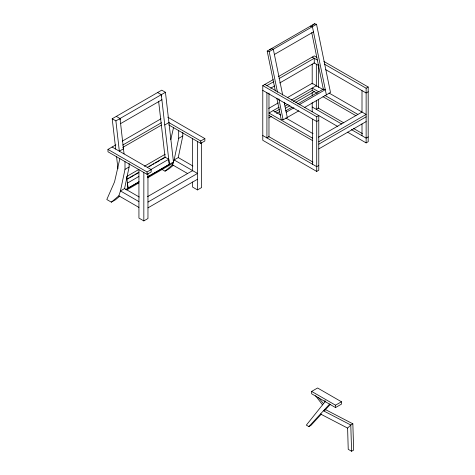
<?xml version="1.0" encoding="UTF-8"?>
<svg xmlns="http://www.w3.org/2000/svg" width="475" height="475" viewBox="0 0 475 475"><rect width="100%" height="100%" fill="white"/><g stroke="black" fill="none" stroke-linecap="round" stroke-linejoin="round"><path stroke-width="0.71" d="M124.996 161.613L124.996 169.349L120.448 190.938L118.845 195.819L111.352 202.154L106.804 199.53L114.552 181.842L119.848 158.638M138.932 201.608L120.448 190.938L124.575 188.551L129.123 166.968L129.123 163.447M178.671 130.625L178.671 138.362L174.123 159.95L172.52 164.831L165.027 171.166L161.613 169.195M147.963 202.053L197.505 173.446L174.123 159.95L178.25 157.563L182.798 135.981L182.798 132.46M170.792 139.602L173.523 127.65M325.761 400.853L306.339 425.125L308.875 426.592L310.941 425.398L321.373 414.081M308.875 426.592L329.745 403.958M324.36 410.851L330.321 404.385M347.605 428.094L350.787 425.012L352.848 423.819L353.655 450.057L351.589 451.25L348.228 449.308L347.605 428.094L320.488 413.998M119.759 196.151L115.478 199.773L111.352 202.154M173.434 165.163L169.153 168.779L165.027 171.166M269.61 50.006L271.32 48.705L273.315 49.24L282.673 94.958M312.265 25.484L314.545 23.75L316.54 24.284L330.499 92.494L304.582 107.463M115.722 149.108L112.195 118.756L161.737 90.149L165.448 92.293L173.458 161.975L147.41 177.009M112.195 118.756L115.9 120.893L165.448 92.293M120.608 123.613L161.898 99.774L161.316 99.441M275.358 90.968L267.193 51.086L314.545 23.75M267.193 51.086L269.188 51.621L316.54 24.284M112.106 147.018L151.187 169.581L151.187 171.968L147.06 174.349L107.979 151.786L107.979 149.405L115.918 144.822M122.271 141.152L161.019 118.78M274.384 54.459L313.482 31.89M122.71 145.071L161.458 122.704M122.71 147.458L161.458 125.085M116.322 116.375L120.032 118.513L123.464 148.806L119.332 151.192L115.9 120.893M147.713 176.819L169.314 164.35L164.754 124.972L168.88 122.586M262.782 85.613L316.718 116.749L318.778 115.556L318.778 170.234L316.718 171.428L262.782 140.291L262.782 85.613L273.167 79.616M278.285 76.659L314.266 55.89L316.831 57.374M266.914 85.613L273.95 81.546M279.068 78.589L314.266 58.271L314.266 63.038L279.71 82.988M124.996 169.349L129.123 166.968M178.671 138.362L182.798 135.981M270.75 88.16L274.592 85.945M127.235 176.172L138.67 169.569M144.388 166.268L165.348 154.167M126.279 179.479L138.985 172.146M147.244 167.378L165.027 157.106L168.732 159.25L169.314 164.35M127.882 178.903L129.153 178.167M130.423 177.436L134.235 175.233M135.506 174.503L138.676 172.668M149.477 166.434L151.382 165.336M152.653 164.599L153.924 163.869M155.194 163.133L159.642 160.568M160.912 159.832L165.359 157.267M127.448 184.448L127.448 183.083L138.878 176.48M150.314 169.884L168.732 159.25L168.732 160.609M107.979 149.405L147.06 171.968L151.187 169.581M168.702 122.485L200.735 140.98L204.862 138.593L204.862 140.98L200.735 143.361L168.702 124.866M126.683 176.522L128.042 188.195L138.825 181.949M125.679 189.555L139.157 181.777M126.694 189.941L138.765 182.97M147.654 177.834L173.066 163.168M268.69 108.425L278.285 102.885M287.244 97.707L312.2 83.303L323.309 89.716M279.217 107.112L268.975 113.026L312.746 138.296M284.335 104.156L285.612 103.419M291.371 100.094L316.326 85.684M274.734 112.082L279.852 109.125M284.976 106.174L288.177 104.328M293.295 101.371L312.491 90.286M268.832 117.877L271.391 116.399M276.509 113.442L279.71 111.595M285.469 108.27L289.946 105.682M295.705 102.357L314.266 91.645M285.493 110.954L291.905 107.255M297.671 103.924L323.309 89.122L325.304 89.656L299.024 104.827M286.205 112.231L293.894 107.789M147.505 196.656L192.607 170.62M276.842 98.236L281.152 119.302L283.147 119.837L298.811 110.794M147.963 207.866L197.505 179.259M324.401 64.125L366.13 88.219L368.196 87.026L368.196 141.704L366.13 142.898L347.51 132.145M138.932 169.658L138.932 218.078L143.836 220.905L147.963 218.524L147.963 173.773M192.607 181.955L192.607 187.091L197.505 189.917L201.638 187.536L201.638 142.785M318.778 120.323L316.718 121.517L262.782 90.381M368.196 91.794L366.13 92.987L325.684 69.635M318.493 137.18L362.003 112.058L362.003 90.6M318.778 141.776L366.13 114.439L329.015 93.011M318.778 144.162L366.13 116.826M318.778 148.93L366.13 121.588M318.778 165.466L316.718 166.66L262.782 135.523M368.196 136.937L366.13 138.13L351.363 129.604M311.647 391.412L317.579 387.986L341.448 401.767L341.448 404.148L335.516 407.574L311.647 393.793L311.647 391.412L335.516 405.193L341.448 401.767M310.418 26.131L312.413 26.665L326.372 94.881M352.848 423.819L325.5 409.61L323.439 410.804L350.787 425.012L351.589 451.25M323.897 61.447L368.196 87.026M312.2 57.083L317.336 60.046M313.969 62.872L319.265 65.924M318.541 91.734L312.2 88.071L312.2 90.452L317.276 93.385M324.888 95.392L357.877 114.439M322.982 96.68L355.971 115.722M318.119 108.021L343.799 122.853M353.43 128.41L362.419 133.6M312.2 106.994L341.733 124.04M264.848 84.419L337.879 126.587M273.107 110.639L280.719 115.033M285.796 117.966L313.072 133.713M268.975 115.407L312.746 140.677M268.702 136.551L313.001 162.129M157.611 92.536L161.316 94.673L164.754 124.972M167.705 117.141L204.862 138.593M178.25 157.563L192.909 166.024M172.52 164.831L187.583 173.529M124.575 188.551L139.234 197.018M118.845 195.819L138.932 207.415M324.188 400.769L325.126 401.892M318.381 397.486L323.528 403.643M315.519 395.693L322.543 404.872M311.742 32.597L323.332 89.258M284.157 102.214L287.274 117.45M269.188 51.621L277.501 92.263M278.843 98.794L283.147 119.837M158.62 101.205L165.027 157.112M123.464 148.806L124.058 153.912M127.448 183.083L128.024 188.183M116.547 156.388L117.954 168.768M366.13 88.219L366.13 142.898M362.003 123.904L362.003 135.743M335.516 405.193L335.516 407.574M318.392 64.523L318.392 87.459M318.392 99.305L318.392 108.181L316.326 109.375L316.326 100.492M316.718 116.749L316.718 171.428M316.326 64.232L316.326 86.432M312.586 119.13L312.586 164.273M312.2 64.066L312.2 84.051M312.2 92.192L312.2 95.891M312.2 102.552L312.2 111.756M268.975 93.052L268.975 136.711L266.914 137.904L266.914 92.762M200.735 140.98L200.735 143.361M197.505 141.497L197.505 189.917M192.607 138.67L192.607 170.947M161.316 94.673L161.316 96.039M147.06 171.968L147.06 174.349M143.836 172.49L143.836 220.905M120.032 118.513L120.032 119.872"/></g></svg>
